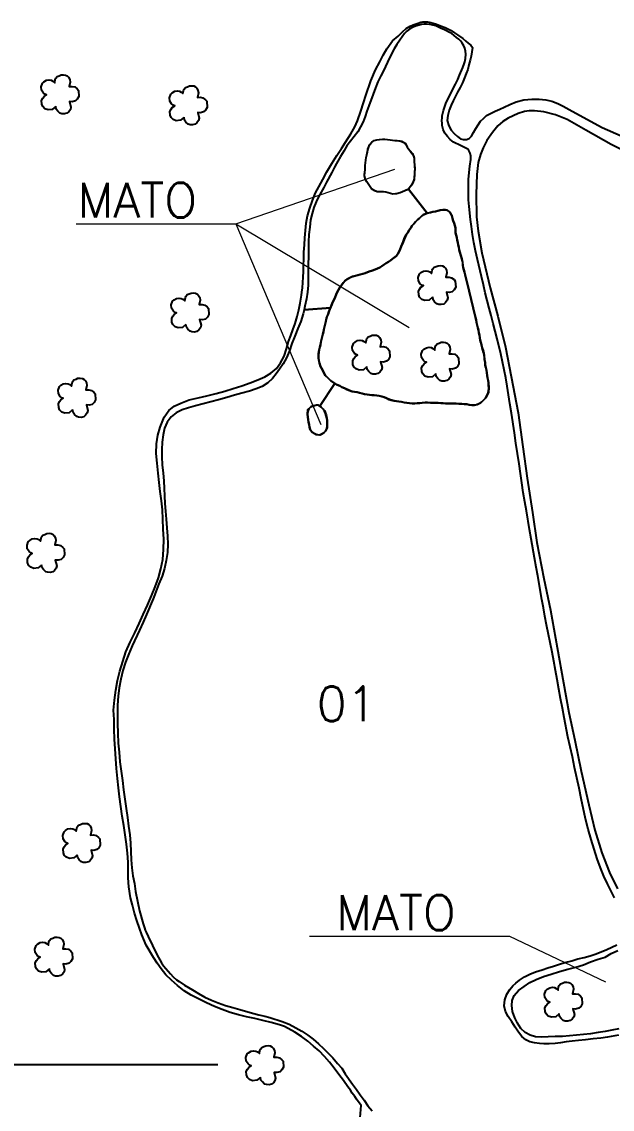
# Model space of a CAD drawing. Extents: x 736895 to 740045, y 7819423 to 7823878.
# Drawn here: x 737395 to 737725, y 7822275 to 7822883 of the extents above; entities that cross this region are included whole.
import ezdxf

# ---------------------------------------------------------------- set-up
doc = ezdxf.new("R2010")
doc.units = 0
doc.linetypes.add('CONTINUO', pattern=[0])
doc.layers.add('0114001139', color=1, linetype='Continuous', lineweight=25)
doc.layers.add('TEXTO_DIVERSOS', color=7, linetype='Continuous', lineweight=5)
for name, color, linetype in [('0114001139001', 5, 'Continuous'), ('0114001139007', 5, 'Continuous'), ('_SIMBOLO ARVORE', 118, 'Continuous'), ('MALHA', 8, 'Continuous'), ('MATO', 3, 'Continuous'), ('TEXTO_NUN_TAL', 7, 'Continuous')]:
    doc.layers.add(name, color=color, linetype=linetype)
doc.styles.add('Simplex', font='simplex.shx')

msp = doc.modelspace()

# ---------------------------------------------------------------- linework, layer by layer
at = {"layer": '0114001139'}
msp.add_lwpolyline([(737583.89, 7822270.42), (737584.39, 7822277.2), (737581.9, 7822280.67), (737580.96, 7822282.26), (737579.43, 7822284.05), (737578.45, 7822285.79), (737577.02, 7822287.59), (737574.48, 7822291.07), (737571.97, 7822294.57), (737569.35, 7822298.03), (737566.69, 7822301.37), (737563.9, 7822304.63), (737560.93, 7822307.63), (737557.78, 7822310.36), (737554.53, 7822313.04), (737550.99, 7822315.71), (737547.27, 7822318.22), (737541.61, 7822321.35), (737538.71, 7822322.21), (737534.03, 7822323.59), (737529.52, 7822324.64), (737524.92, 7822325.72), (737520.28, 7822326.79), (737515.79, 7822327.88), (737511.26, 7822329.23), (737506.71, 7822330.87), (737502.35, 7822332.56), (737497.87, 7822334.57), (737493.51, 7822336.71), (737489.39, 7822338.92), (737485.49, 7822341.33), (737481.8, 7822344.15), (737478.36, 7822347.18), (737475.26, 7822350.23), (737472.64, 7822353.47), (737470.34, 7822356.75), (737468.32, 7822359.9), (737464.26, 7822366.84), (737461.7, 7822372.63), (737460.39, 7822376.37), (737458.96, 7822380.56), (737457.64, 7822384.71), (737456.57, 7822389.11), (737455.41, 7822393.3), (737454.58, 7822399.39), (737454.06, 7822404.51), (737454.2, 7822408.38), (737454.11, 7822413.23), (737453.79, 7822418.15), (737453.21, 7822423.31), (737452.47, 7822428.51), (737451.63, 7822433.63), (737450.78, 7822438.91), (737450.05, 7822444.37), (737449.32, 7822449.68), (737448.7, 7822454.82), (737448.18, 7822460.01), (737447.64, 7822465.49), (737447.21, 7822470.97), (737446.83, 7822476.49), (737446.58, 7822482.01), (737446.39, 7822487.5), (737446.22, 7822492.94), (737445.99, 7822498.17), (737446.51, 7822503.74), (737447.2, 7822509.28), (737448.26, 7822514.69), (737449.54, 7822520.03), (737451.09, 7822525.37), (737452.92, 7822530.69), (737455.23, 7822536.1), (737457.8, 7822541.4), (737460.27, 7822546.56), (737462.58, 7822551.68), (737464.92, 7822556.82), (737467.2, 7822561.99), (737469.23, 7822567.11), (737471.04, 7822572.17), (737472.49, 7822577.17), (737473.45, 7822582.41), (737473.96, 7822587.87), (737474.04, 7822593.69), (737473.78, 7822599.39), (737473.52, 7822604.85), (737473.29, 7822610.14), (737472.75, 7822615.24), (737472.06, 7822620.31), (737471.47, 7822625.39), (737470.93, 7822630.69), (737470.3, 7822636.17), (737469.81, 7822641.69), (737469.92, 7822647.03), (737470.65, 7822651.89), (737472.03, 7822656.38), (737474.35, 7822662.03), (737476.97, 7822665.66), (737479.89, 7822668.11), (737483.62, 7822669.78), (737488.2, 7822671.55), (737493.21, 7822672.79), (737498.2, 7822673.91), (737503.27, 7822675.09), (737508.23, 7822676.51), (737512.94, 7822677.95), (737517.64, 7822679.5), (737522.27, 7822681.19), (737526.66, 7822682.8), (737530.56, 7822684.47), (737533.97, 7822686.48), (737537, 7822689.06), (737539.39, 7822692.3), (737541.32, 7822696.07), (737542.75, 7822700.2), (737543.89, 7822704.15), (737545.08, 7822707.56), (737546.27, 7822710.76), (737547.55, 7822714.36), (737548.62, 7822718.15), (737549.63, 7822721.92), (737550.39, 7822725.58), (737551.04, 7822730.18), (737551.25, 7822731.9), (737551.56, 7822734.31), (737551.83, 7822737.2), (737552.04, 7822740.23), (737552.14, 7822743.42), (737552.21, 7822746.78), (737552.32, 7822750.39), (737552.45, 7822754.26), (737552.71, 7822758.23), (737552.93, 7822762.21), (737553.24, 7822766.3), (737553.71, 7822770.32), (737554.44, 7822774.47), (737555.72, 7822778.8), (737557.21, 7822783.07), (737558.93, 7822787.33), (737560.75, 7822790.62), (737563.05, 7822794.87), (737565.21, 7822799.04), (737568.06, 7822803.72), (737570.91, 7822808.15), (737573.39, 7822812.07), (737575.74, 7822815.73), (737578.66, 7822820.26), (737580.91, 7822824.25), (737582.4, 7822827.66), (737584.23, 7822832.95), (737585.7, 7822837.73), (737587.03, 7822841.71), (737589.91, 7822849.89), (737592.44, 7822856.1), (737592.44, 7822856.1), (737594.79, 7822860.61), (737596.72, 7822864.33), (737598.85, 7822867.78), (737602, 7822872.29), (737605.15, 7822874.86), (737607.54, 7822877.35), (737609.66, 7822879.14), (737611.83, 7822880.49), (737613.55, 7822881.29), (737615.69, 7822882.02), (737617.83, 7822882.66), (737619.01, 7822882.9), (737620.26, 7822882.98), (737621.45, 7822882.95), (737622.53, 7822882.82), (737623.44, 7822882.56), (737624.69, 7822882.16), (737626.03, 7822881.77), (737627.49, 7822881.18), (737629.37, 7822880.44), (737631.32, 7822879.72), (737632.9, 7822878.98), (737634.76, 7822878.03), (737636.57, 7822876.83), (737638.23, 7822875.62), (737641.2, 7822873.55), (737643, 7822872.07), (737644.36, 7822871.08), (737645.71, 7822869.9), (737646.72, 7822868.55), (737645.92, 7822863.71), (737645.35, 7822861.5), (737644.72, 7822858.86), (737644, 7822856.37), (737643.16, 7822854.04), (737642.21, 7822851.63), (737641.02, 7822848.9), (737639.76, 7822846.25), (737638.38, 7822843.7), (737637.15, 7822841.31), (737635.96, 7822838.84), (737634.82, 7822836.3), (737633.67, 7822833.47), (737632.89, 7822830.56), (737632.55, 7822827.7), (737633.38, 7822824.84), (737634.77, 7822822.36), (737636.37, 7822820.47), (737638.26, 7822818.84), (737639.96, 7822817.58), (737641.49, 7822817.07), (737643.34, 7822817.08), (737644.83, 7822817.68), (737646.09, 7822818.97), (737647.25, 7822821.05), (737648.5, 7822823.33), (737649.86, 7822825.42), (737651.25, 7822827.34), (737652.75, 7822828.94), (737654.59, 7822830.5), (737657.14, 7822831.94), (737659.38, 7822832.95), (737661.94, 7822834.17), (737664.42, 7822835.32), (737667.53, 7822836.78), (737671.18, 7822838.18), (737675.46, 7822839.3), (737679.93, 7822839.75), (737683.96, 7822839.66), (737687.69, 7822839.26), (737691.1, 7822838.5), (737694.34, 7822837.26), (737697.43, 7822835.82), (737702.36, 7822833.05), (737719.28, 7822823.92), (737737.44, 7822815.83)], dxfattribs=at)
at = {"layer": '0114001139001', "color": 5, "linetype": 'ByBlock'}
for points in [[(737726.12, 7822393.17), (737724.19, 7822396.94), (737722.17, 7822401.02), (737720.14, 7822405.37), (737718.19, 7822410.08), (737716.43, 7822415.09), (737714.72, 7822420.43), (737713.07, 7822425.92), (737711.43, 7822431.61), (737709.96, 7822437.32), (737707.49, 7822448.86), (737706.29, 7822454.62), (737705.05, 7822460.34), (737703.81, 7822466.16), (737702.52, 7822472), (737701.23, 7822477.69), (737700.06, 7822483.25), (737697.99, 7822493.99), (737696.94, 7822499.29), (737695.93, 7822504.62), (737694.99, 7822509.94), (737694.09, 7822515.22), (737693.15, 7822520.38), (737692.15, 7822525.52), (737691.17, 7822530.64), (737688.11, 7822545.8), (737687.18, 7822550.66), (737686.37, 7822555.4), (737685.51, 7822559.97), (737683.18, 7822573.31), (737682.28, 7822578.17), (737681.3, 7822583.33), (737679.41, 7822593.91), (737678.49, 7822599.18), (737676.83, 7822609.53), (737675.94, 7822614.66), (737675.08, 7822619.87), (737674.27, 7822625.14), (737673.57, 7822630.38), (737672.7, 7822635.9), (737671.84, 7822641.69), (737671.01, 7822647.48), (737670.14, 7822653.21), (737668.51, 7822664.2), (737667.64, 7822669.53), (737666.12, 7822679.33), (737665.34, 7822683.91), (737664.43, 7822688.49), (737662.54, 7822697.29), (737660.47, 7822705.74), (737658.2, 7822714.35), (737657.14, 7822718.68), (737656.05, 7822722.96), (737653.84, 7822731.36), (737652.78, 7822735.85), (737651.7, 7822740.55), (737649.46, 7822750.06), (737648.35, 7822754.87), (737647.47, 7822759.58), (737646.75, 7822764.14), (737646.12, 7822768.51), (737645.58, 7822772.53), (737644.77, 7822779.79), (737644.52, 7822783.36), (737644.43, 7822787.08), (737644.37, 7822790.93), (737644.47, 7822794.83), (737644.8, 7822798.65), (737645.2, 7822802.22), (737645.79, 7822805.98), (737645.79, 7822807.92), (737645.46, 7822809.6), (737644.68, 7822811.01), (737644.02, 7822811.8), (737642.55, 7822812.47), (737639.93, 7822813.75), (737636.02, 7822815.62), (737634.13, 7822817.11), (737632.65, 7822818.81), (737631.25, 7822820.75), (737630.33, 7822822.79), (737629.71, 7822825.07), (737629.7, 7822826.23), (737629.54, 7822827.65), (737629.76, 7822829.5), (737629.75, 7822830.45), (737630.45, 7822833.39), (737631.81, 7822837.33), (737634.16, 7822842.29), (737637.11, 7822848.06), (737638.42, 7822850.67), (737639.47, 7822853.08), (737641.26, 7822857.5), (737641.98, 7822859.43), (737642.37, 7822860.5), (737642.72, 7822862.47), (737642.88, 7822864.84), (737642.79, 7822866.56), (737642.39, 7822868.16), (737641.77, 7822869.6), (737640.97, 7822871.04), (737640.12, 7822872.22), (737638.96, 7822873.26), (737637.67, 7822874.19), (737636.43, 7822875.28), (737635.06, 7822876.35), (737633.52, 7822877.19), (737632.18, 7822877.96), (737630.71, 7822878.63), (737629.17, 7822879.23), (737627.67, 7822880.02), (737626.18, 7822880.72), (737624.55, 7822881.16), (737622.79, 7822881.44), (737621.02, 7822881.57), (737619.58, 7822881.66), (737618.17, 7822881.45), (737614.82, 7822880.46), (737613.09, 7822879.71), (737611.53, 7822878.78), (737609.97, 7822877.7), (737608.74, 7822876.35), (737607.39, 7822874.64), (737606, 7822872.72), (737604.39, 7822870.35), (737602.86, 7822867.79), (737600.13, 7822862.52), (737597.03, 7822855.97), (737595.34, 7822852.69), (737593.77, 7822849.41), (737592.46, 7822845.95), (737591.11, 7822842.47), (737588.66, 7822836.05), (737587.56, 7822833.02), (737586.58, 7822830.06), (737585.52, 7822827.12), (737584.14, 7822824.25), (737582.54, 7822821.53), (737580.53, 7822818.85), (737578.44, 7822816.19), (737576.5, 7822813.56), (737574.75, 7822810.69), (737572.96, 7822807.67), (737570.68, 7822803.75), (737569.56, 7822801.66), (737568.07, 7822798.78), (737565.04, 7822793.24), (737563.6, 7822790.27), (737562.1, 7822787.7), (737560.66, 7822785.08), (737559.31, 7822782.31), (737558.05, 7822779.19), (737556.95, 7822775.83), (737556.14, 7822772.2), (737555.64, 7822768.22), (737555.24, 7822764.09), (737555.07, 7822759.92), (737554.98, 7822751.59), (737554.87, 7822747.57), (737554.79, 7822739.56), (737554.72, 7822735.68), (737554.37, 7822731.85), (737553.78, 7822728.06), (737553, 7822723.96), (737552.52, 7822721.94), (737567.25, 7822723.11), (737568.38, 7822725.97), (737569.28, 7822727.71), (737569.86, 7822728.99), (737570.39, 7822730.42), (737571.06, 7822731.79), (737571.82, 7822733.16), (737572.56, 7822734.5), (737573.41, 7822735.78), (737575.25, 7822738.08), (737576.69, 7822739.1), (737579.1, 7822740.43), (737581.03, 7822740.94), (737582.48, 7822741.34), (737583.91, 7822741.72), (737585.29, 7822742.08), (737586.66, 7822742.45), (737588.97, 7822743.35), (737590.86, 7822744.01), (737592.2, 7822744.5), (737593.58, 7822744.97), (737594.9, 7822745.55), (737595.98, 7822746.36), (737597.22, 7822747.2), (737598.41, 7822748.05), (737599.64, 7822748.83), (737600.87, 7822749.61), (737602.01, 7822750.42), (737604.22, 7822752.1), (737605, 7822753.25), (737605.74, 7822754.53), (737606.24, 7822755.87), (737606.84, 7822757.27), (737608.01, 7822759.89), (737608.72, 7822762.18), (737609.64, 7822763.86), (737610.48, 7822765.22), (737611.29, 7822766.41), (737612.16, 7822767.69), (737612.97, 7822769.02), (737613.93, 7822770.1), (737614.82, 7822771.17), (737615.91, 7822772.19), (737616.96, 7822773.14), (737618.73, 7822774.8), (737621.32, 7822775.94), (737610.83, 7822789.46), (737608.9, 7822788.43), (737607.6, 7822787.88), (737606.3, 7822787.31), (737604.22, 7822786.77), (737602.21, 7822786.68), (737600.77, 7822786.94), (737599.44, 7822787.34), (737598.16, 7822787.71), (737596.87, 7822787.83), (737595.65, 7822787.9), (737593.63, 7822787.88), (737592.09, 7822788.38), (737590.23, 7822789.6), (737589.06, 7822791.3), (737587.64, 7822793.46), (737586.89, 7822794.8), (737586.3, 7822796.93), (737586.45, 7822798.99), (737586.58, 7822800.12), (737586.68, 7822802.61), (737586.98, 7822805.52), (737587.29, 7822807.14), (737587.65, 7822808.61), (737588.08, 7822811.3), (737589.06, 7822814.09), (737590.36, 7822815.72), (737591.72, 7822816.59), (737593.18, 7822816.99), (737594.75, 7822817.25), (737597.17, 7822817.43), (737599.16, 7822817.17), (737600.59, 7822816.9), (737601.88, 7822816.72), (737603.99, 7822816.66), (737607.03, 7822816.2), (737609.21, 7822814.84), (737610.19, 7822812.96), (737610.85, 7822811.96), (737611.57, 7822811.01), (737613.08, 7822809.29), (737614.09, 7822806.79), (737614.12, 7822804.56), (737614.2, 7822803.14), (737614.42, 7822800.89), (737614.33, 7822798.98), (737614.24, 7822797.61), (737614.09, 7822795.13), (737613.54, 7822793.49), (737612.37, 7822791.38), (737610.88, 7822789.48), (737621.41, 7822775.91), (737623.19, 7822776.39), (737624.56, 7822776.67), (737625.99, 7822776.92), (737627.32, 7822777.23), (737629.4, 7822777.84), (737632.1, 7822777.9), (737633.79, 7822776.77), (737634.99, 7822775.08), (737635.54, 7822773.05), (737635.94, 7822771.66), (737636.41, 7822770.31), (737636.76, 7822769), (737637.15, 7822767.69), (737637.23, 7822766.35), (737637.24, 7822765.01), (737637.54, 7822763.67), (737637.84, 7822762.31), (737638.19, 7822760.93), (737638.44, 7822759.51), (737638.75, 7822758.24), (737639.07, 7822756.96), (737639.3, 7822755.47), (737639.62, 7822754.27), (737640.65, 7822750.39), (737641.17, 7822748.65), (737641.36, 7822746.81), (737641.53, 7822745.65), (737641.86, 7822744.35), (737642.15, 7822742.95), (737642.57, 7822741.49), (737644.81, 7822732.38), (737647.1, 7822723.13), (737648.35, 7822717.67), (737648.69, 7822716.3), (737648.88, 7822714.87), (737649.22, 7822713.39), (737649.58, 7822711.95), (737649.99, 7822710.54), (737650.27, 7822709.17), (737650.63, 7822707.81), (737650.84, 7822706.37), (737651.06, 7822705.04), (737651.73, 7822702.37), (737652.04, 7822700.78), (737652.83, 7822698.62), (737653.2, 7822696.62), (737653.45, 7822693.8), (737653.69, 7822692.54), (737653.86, 7822691.04), (737654.19, 7822689.66), (737654.47, 7822688.13), (737654.75, 7822686.73), (737654.92, 7822685.32), (737655.17, 7822683.9), (737655.44, 7822682.52), (737655.55, 7822681.11), (737655.86, 7822678.41), (737655.6, 7822675.83), (737654.14, 7822672.79), (737652.9, 7822671.37), (737651.09, 7822669.82), (737648.42, 7822668.72), (737646.28, 7822668.67), (737644.81, 7822668.92), (737643.43, 7822669.21), (737640.75, 7822669.35), (737639.07, 7822669.48), (737637.6, 7822669.52), (737636.08, 7822669.58), (737634.67, 7822669.66), (737633.19, 7822669.64), (737631.64, 7822669.6), (737630.35, 7822669.7), (737628.92, 7822669.83), (737627.47, 7822669.87), (737626, 7822669.92), (737624.56, 7822669.88), (737623.18, 7822670.01), (737621.6, 7822670.06), (737620.13, 7822670.16), (737618.63, 7822670.03), (737617.15, 7822669.83), (737615.78, 7822669.68), (737614.37, 7822669.51), (737611.47, 7822669.8), (737610.02, 7822669.93), (737608.47, 7822670.07), (737606.96, 7822670.44), (737605.51, 7822670.74), (737602.81, 7822671.12), (737600.28, 7822671.73), (737598.62, 7822672.49), (737597.25, 7822673.07), (737595.97, 7822673.56), (737594.58, 7822673.79), (737593.16, 7822673.98), (737591.71, 7822674.31), (737590.37, 7822674.27), (737589.13, 7822674.48), (737587.77, 7822674.67), (737586.38, 7822674.85), (737584.96, 7822675.18), (737583.52, 7822675.53), (737582.16, 7822675.83), (737580.73, 7822676.11), (737579.31, 7822676.3), (737577.82, 7822676.87), (737575.09, 7822678.09), (737573.7, 7822678.74), (737572.42, 7822679.42), (737569.72, 7822680.6), (737561.3, 7822668.02), (737562.08, 7822667.5), (737563.91, 7822665.64), (737564.81, 7822663.19), (737565.32, 7822661.41), (737565.38, 7822660.06), (737565.37, 7822658.62), (737565.36, 7822655.94), (737564.55, 7822654.13), (737563.51, 7822653.09), (737561.27, 7822651.89), (737559.25, 7822652.24), (737557.07, 7822653.42), (737555.9, 7822654.97), (737555.47, 7822656.38), (737555.32, 7822657.79), (737555.03, 7822659.21), (737554.83, 7822660.69), (737554.39, 7822663.38), (737554.68, 7822666.15), (737556.21, 7822667.65), (737557.65, 7822668.31), (737560.17, 7822668.75), (737561.26, 7822668.04), (737569.73, 7822680.72), (737567.5, 7822682.2), (737566.11, 7822683.47), (737564.32, 7822685.29), (737563.56, 7822686.63), (737562.92, 7822688.08), (737561.67, 7822690.27), (737561.13, 7822692.21), (737560.56, 7822694.89), (737560.55, 7822697.57), (737561.02, 7822699.6), (737561.39, 7822701.03), (737561.8, 7822703.49), (737562.2, 7822705.37), (737562.65, 7822706.88), (737562.99, 7822708.28), (737563.52, 7822710.69), (737564.72, 7822715.35), (737565, 7822717.37), (737565.98, 7822719.45), (737566.44, 7822720.86), (737566.99, 7822722.25), (737567.26, 7822723.06), (737552.51, 7822721.89), (737551.97, 7822719.66), (737550.65, 7822715.47), (737549.05, 7822711.42), (737547.33, 7822707.29), (737545.73, 7822703.03), (737544.35, 7822699.02), (737542.73, 7822695.18), (737540.82, 7822691.82), (737538.81, 7822688.85), (737536.91, 7822686.18), (737534.85, 7822683.48), (737532.26, 7822681.04), (737529.15, 7822679.1), (737525.69, 7822677.72), (737521.92, 7822676.52), (737517.77, 7822675.41), (737513.6, 7822674.18), (737509.35, 7822672.86), (737504.74, 7822671.61), (737491.8, 7822668.35), (737487.93, 7822667.24), (737484.26, 7822665.95), (737480.97, 7822664.36), (737478.16, 7822662.18), (737475.92, 7822659.23), (737474.44, 7822655.74), (737473.69, 7822651.98), (737473.22, 7822647.89), (737473, 7822643.89), (737472.98, 7822639.7), (737473.18, 7822635.22), (737473.7, 7822630.71), (737474.14, 7822626.26), (737474.33, 7822622.06), (737474.46, 7822617.92), (737474.63, 7822613.68), (737474.99, 7822609.43), (737475.31, 7822604.96), (737475.73, 7822600.15), (737476.18, 7822595.43), (737476.27, 7822590.9), (737476.15, 7822586.31), (737475.44, 7822581.77), (737474.44, 7822577.36), (737473.07, 7822573.12), (737471.38, 7822568.79), (737468.06, 7822560.46), (737464.34, 7822551.69), (737462.49, 7822547.25), (737460.53, 7822542.86), (737456.38, 7822534.09), (737454.47, 7822529.65), (737452.74, 7822524.95), (737451.12, 7822520.31), (737450.01, 7822515.49), (737449.09, 7822510.63), (737448.52, 7822505.89), (737448.15, 7822500.98), (737448.14, 7822495.95), (737448.24, 7822490.64), (737448.4, 7822485.31), (737448.49, 7822479.66), (737449.03, 7822474.58), (737449.52, 7822469.27), (737450.14, 7822464.07), (737450.88, 7822458.9), (737451.51, 7822453.64), (737452.28, 7822448.43), (737453.06, 7822443.27), (737453.77, 7822438.24), (737454.33, 7822433.3), (737454.99, 7822428.5), (737455.47, 7822423.82), (737455.72, 7822419.14), (737455.85, 7822414.45), (737456.24, 7822410.01), (737456.76, 7822405.59), (737457.6, 7822401.17), (737458.33, 7822396.8), (737460.57, 7822385.93), (737462.62, 7822378.67), (737463.36, 7822376.52), (737463.72, 7822375.21), (737464.27, 7822374.09), (737465.29, 7822371.62), (737470.13, 7822361.54), (737472.81, 7822356.83), (737473.99, 7822355.25), (737477.72, 7822350.78), (737479.34, 7822348.99), (737481.21, 7822347.33), (737482.57, 7822346.4), (737485.65, 7822344.46), (737490.03, 7822341.75), (737493.46, 7822339.78), (737496.99, 7822337.8), (737500.68, 7822336.02), (737504.49, 7822334.47), (737508.5, 7822333.12), (737512.69, 7822332), (737516.66, 7822330.78), (737523.73, 7822328.79), (737527.27, 7822327.9), (737530.5, 7822327.12), (737533.38, 7822326.33), (737540.23, 7822324.1), (737544.16, 7822322.61), (737547.95, 7822320.65), (737551.22, 7822318.65), (737554.52, 7822316.47), (737557.54, 7822314.19), (737560.54, 7822311.68), (737563.3, 7822309.07), (737565.88, 7822306.58), (737568.64, 7822303.74), (737571.18, 7822300.7), (737573.54, 7822298), (737575.56, 7822294.84), (737579.64, 7822289.11), (737581.83, 7822286.12), (737583.93, 7822283.03), (737586.05, 7822280.1), (737588.14, 7822276.96), (737590.55, 7822274.2)], [(737728.37, 7822316.44), (737722.23, 7822315.37), (737718.4, 7822314.87), (737714.2, 7822314.35), (737709.95, 7822313.87), (737705.96, 7822313.45), (737702.35, 7822313.1), (737698.98, 7822312.75), (737695.89, 7822312.24), (737692.83, 7822311.86), (737689.64, 7822311.64), (737686.66, 7822311.57), (737684.09, 7822311.77), (737681.41, 7822312.1), (737678.78, 7822312.78), (737676.43, 7822313.95), (737674.3, 7822315.78), (737672.34, 7822318.09), (737670.46, 7822320.85), (737668.6, 7822323.89), (737666.71, 7822326.87), (737665.2, 7822329.71), (737664.47, 7822332.83), (737664.8, 7822336.14), (737665.87, 7822339.32), (737667.53, 7822341.93), (737669.33, 7822344.03), (737670.84, 7822345.47), (737672.93, 7822347.2), (737675.73, 7822349.04), (737678.75, 7822350.62), (737681.98, 7822351.92), (737685.56, 7822353.07), (737688.74, 7822354.05), (737691.95, 7822355.1), (737695.32, 7822356.07), (737698.35, 7822357.09), (737698.33, 7822357.1), (737702.18, 7822358.11), (737705.65, 7822359.07), (737709.08, 7822359.91), (737712.53, 7822360.89), (737715.84, 7822361.95), (737721.79, 7822364.45), (737724.57, 7822365.66), (737727.45, 7822367.04)]]:
    msp.add_lwpolyline(points, dxfattribs=at)
at = {"layer": '0114001139007'}
msp.add_lwpolyline([(737737.53, 7822807.57), (737724.3, 7822814.34), (737710.01, 7822822.46), (737699.55, 7822828.38), (737693.14, 7822830.98), (737686.51, 7822832.64), (737681.34, 7822833.19), (737678.46, 7822833.27), (737675.78, 7822832.83), (737672.27, 7822831.61), (737666.58, 7822829.09), (737663.58, 7822827.23), (737660.9, 7822824.79), (737657.82, 7822821), (737654.78, 7822816.56), (737652.69, 7822812.42), (737651.23, 7822808.71), (737649.89, 7822804.22), (737649.13, 7822797.58), (737648.66, 7822786.52), (737648.86, 7822773.99), (737649.81, 7822765.99), (737651.94, 7822753.81), (737656.52, 7822734.19), (737660.94, 7822718.35), (737665.17, 7822700.98), (737668.4, 7822684.67), (737672.31, 7822664.37), (737674.8, 7822645.37), (737677.33, 7822627.8), (737680.25, 7822608.61), (737682.74, 7822591.94), (737686.49, 7822571.76), (737690.28, 7822554.11), (737694.11, 7822533.18), (737697.59, 7822513.44), (737700.59, 7822496.89), (737703.99, 7822481.37), (737707.46, 7822464), (737711.69, 7822445.32), (737715.01, 7822431.06), (737719, 7822418.46), (737723.22, 7822407.48), (737727.8, 7822398.21)], dxfattribs=at)
at = {"layer": '_SIMBOLO ARVORE', "linetype": 'CONTINUO'}
for points in [[(737413.62, 7822835.58, 0), (737411.73, 7822833.99, 0), (737409.32, 7822833.72, 0), (737407.61, 7822834.38, 0), (737406.39, 7822835.58, 0), (737405.89, 7822836.95, 0), (737405.75, 7822838.97, 0), (737406.41, 7822840.25, 0), (737407.1, 7822841.19, 0), (737408.49, 7822842.13, 0), (737407.6, 7822842.41, 0), (737406.74, 7822843.13, 0), (737405.71, 7822844.74, 0), (737405.53, 7822846.66, 0), (737406.27, 7822848.66, 0), (737407.04, 7822849.37, 0), (737408.45, 7822850.24, 0), (737409.94, 7822850.43, 0), (737411.12, 7822850.27, 0), (737412.06, 7822849.83, 0), (737413.09, 7822848.91, 0), (737413.4, 7822850.67, 0), (737413.66, 7822851.37, 0), (737414.43, 7822852.34, 0), (737415.57, 7822852.76, 0), (737416.69, 7822853.26, 0), (737417.94, 7822853.37, 0), (737419.13, 7822853.2, 0), (737420.09, 7822852.69, 0), (737420.81, 7822851.92, 0), (737421.44, 7822850.68, 0), (737421.68, 7822849.3, 0), (737421.11, 7822846.85, 0), (737422.83, 7822846.87, 0), (737424.26, 7822846.53, 0), (737425.6, 7822845.47, 0), (737426.34, 7822844.62, 0), (737426.54, 7822841.24, 0), (737425.71, 7822839.73, 0), (737424.61, 7822838.72, 0), (737422.88, 7822838.25, 0), (737421.36, 7822838.39, 0), (737422.17, 7822835.23, 0), (737421.8, 7822833.89, 0), (737420.89, 7822832.6, 0), (737419.88, 7822831.8, 0), (737418.46, 7822831.45, 0), (737417.04, 7822831.54, 0), (737415.98, 7822831.84, 0), (737414.76, 7822833.03, 0), (737413.93, 7822834.11, 0), (737413.68, 7822835.75, 0)], [(737485.33, 7822829.47, 0), (737483.44, 7822827.88, 0), (737481.03, 7822827.6, 0), (737479.32, 7822828.26, 0), (737478.1, 7822829.46, 0), (737477.6, 7822830.83, 0), (737477.46, 7822832.85, 0), (737478.12, 7822834.13, 0), (737478.81, 7822835.07, 0), (737480.19, 7822836.01, 0), (737479.31, 7822836.29, 0), (737478.44, 7822837.01, 0), (737477.42, 7822838.62, 0), (737477.24, 7822840.54, 0), (737477.97, 7822842.54, 0), (737478.75, 7822843.25, 0), (737480.16, 7822844.12, 0), (737481.65, 7822844.32, 0), (737482.83, 7822844.15, 0), (737483.77, 7822843.71, 0), (737484.8, 7822842.8, 0), (737485.11, 7822844.55, 0), (737485.37, 7822845.25, 0), (737486.14, 7822846.22, 0), (737487.28, 7822846.64, 0), (737488.4, 7822847.14, 0), (737489.65, 7822847.25, 0), (737490.84, 7822847.08, 0), (737491.8, 7822846.57, 0), (737492.52, 7822845.8, 0), (737493.15, 7822844.56, 0), (737493.39, 7822843.18, 0), (737492.82, 7822840.73, 0), (737494.54, 7822840.76, 0), (737495.96, 7822840.41, 0), (737497.3, 7822839.35, 0), (737498.05, 7822838.5, 0), (737498.25, 7822835.12, 0), (737497.42, 7822833.61, 0), (737496.32, 7822832.6, 0), (737494.59, 7822832.14, 0), (737493.07, 7822832.27, 0), (737493.88, 7822829.11, 0), (737493.51, 7822827.77, 0), (737492.6, 7822826.48, 0), (737491.59, 7822825.68, 0), (737490.16, 7822825.33, 0), (737488.75, 7822825.42, 0), (737487.69, 7822825.72, 0), (737486.47, 7822826.92, 0), (737485.64, 7822827.99, 0), (737485.39, 7822829.63, 0)], [(737624.37, 7822728.96, 0), (737622.48, 7822727.37, 0), (737620.07, 7822727.09, 0), (737618.36, 7822727.76, 0), (737617.14, 7822728.95, 0), (737616.64, 7822730.32, 0), (737616.5, 7822732.35, 0), (737617.16, 7822733.62, 0), (737617.85, 7822734.57, 0), (737619.24, 7822735.51, 0), (737618.35, 7822735.79, 0), (737617.49, 7822736.51, 0), (737616.46, 7822738.12, 0), (737616.28, 7822740.04, 0), (737617.02, 7822742.03, 0), (737617.79, 7822742.75, 0), (737619.21, 7822743.61, 0), (737620.69, 7822743.81, 0), (737621.88, 7822743.64, 0), (737622.81, 7822743.21, 0), (737623.84, 7822742.29, 0), (737624.15, 7822744.04, 0), (737624.41, 7822744.75, 0), (737625.18, 7822745.72, 0), (737626.32, 7822746.14, 0), (737627.44, 7822746.63, 0), (737628.69, 7822746.75, 0), (737629.88, 7822746.58, 0), (737630.85, 7822746.07, 0), (737631.56, 7822745.29, 0), (737632.19, 7822744.06, 0), (737632.43, 7822742.68, 0), (737631.86, 7822740.22, 0), (737633.58, 7822740.25, 0), (737635.01, 7822739.91, 0), (737636.35, 7822738.85, 0), (737637.09, 7822738, 0), (737637.29, 7822734.62, 0), (737636.46, 7822733.1, 0), (737635.36, 7822732.09, 0), (737633.63, 7822731.63, 0), (737632.11, 7822731.77, 0), (737632.92, 7822728.61, 0), (737632.55, 7822727.26, 0), (737631.64, 7822725.98, 0), (737630.63, 7822725.18, 0), (737629.21, 7822724.83, 0), (737627.79, 7822724.91, 0), (737626.73, 7822725.22, 0), (737625.51, 7822726.41, 0), (737624.68, 7822727.49, 0), (737624.43, 7822729.12, 0)], [(737486.36, 7822713.67, 0), (737484.47, 7822712.08, 0), (737482.06, 7822711.8, 0), (737480.35, 7822712.47, 0), (737479.13, 7822713.66, 0), (737478.63, 7822715.04, 0), (737478.49, 7822717.06, 0), (737479.15, 7822718.33, 0), (737479.84, 7822719.28, 0), (737481.22, 7822720.22, 0), (737480.34, 7822720.5, 0), (737479.47, 7822721.22, 0), (737478.45, 7822722.83, 0), (737478.27, 7822724.75, 0), (737479, 7822726.74, 0), (737479.78, 7822727.46, 0), (737481.19, 7822728.32, 0), (737482.68, 7822728.52, 0), (737483.86, 7822728.35, 0), (737484.8, 7822727.92, 0), (737485.83, 7822727, 0), (737486.14, 7822728.76, 0), (737486.4, 7822729.46, 0), (737487.17, 7822730.43, 0), (737488.31, 7822730.85, 0), (737489.43, 7822731.34, 0), (737490.68, 7822731.46, 0), (737491.87, 7822731.29, 0), (737492.83, 7822730.78, 0), (737493.55, 7822730.01, 0), (737494.18, 7822728.77, 0), (737494.42, 7822727.39, 0), (737493.85, 7822724.94, 0), (737495.57, 7822724.96, 0), (737496.99, 7822724.62, 0), (737498.34, 7822723.56, 0), (737499.08, 7822722.71, 0), (737499.28, 7822719.33, 0), (737498.45, 7822717.81, 0), (737497.35, 7822716.81, 0), (737495.62, 7822716.34, 0), (737494.1, 7822716.48, 0), (737494.91, 7822713.32, 0), (737494.54, 7822711.97, 0), (737493.63, 7822710.69, 0), (737492.62, 7822709.89, 0), (737491.19, 7822709.54, 0), (737489.78, 7822709.62, 0), (737488.72, 7822709.93, 0), (737487.5, 7822711.12, 0), (737486.67, 7822712.2, 0), (737486.42, 7822713.83, 0)], [(737587.57, 7822690.07, 0), (737585.68, 7822688.48, 0), (737583.27, 7822688.2, 0), (737581.55, 7822688.87, 0), (737580.34, 7822690.06, 0), (737579.84, 7822691.43, 0), (737579.7, 7822693.46, 0), (737580.36, 7822694.73, 0), (737581.05, 7822695.68, 0), (737582.43, 7822696.62, 0), (737581.55, 7822696.9, 0), (737580.68, 7822697.62, 0), (737579.66, 7822699.23, 0), (737579.47, 7822701.15, 0), (737580.21, 7822703.14, 0), (737580.99, 7822703.86, 0), (737582.4, 7822704.72, 0), (737583.89, 7822704.92, 0), (737585.07, 7822704.75, 0), (737586.01, 7822704.32, 0), (737587.04, 7822703.4, 0), (737587.35, 7822705.15, 0), (737587.61, 7822705.85, 0), (737588.38, 7822706.83, 0), (737589.52, 7822707.25, 0), (737590.63, 7822707.74, 0), (737591.89, 7822707.86, 0), (737593.08, 7822707.69, 0), (737594.04, 7822707.18, 0), (737594.76, 7822706.4, 0), (737595.38, 7822705.17, 0), (737595.63, 7822703.79, 0), (737595.06, 7822701.33, 0), (737596.78, 7822701.36, 0), (737598.2, 7822701.02, 0), (737599.54, 7822699.95, 0), (737600.29, 7822699.1, 0), (737600.49, 7822695.72, 0), (737599.66, 7822694.21, 0), (737598.56, 7822693.2, 0), (737596.83, 7822692.74, 0), (737595.31, 7822692.87, 0), (737596.12, 7822689.72, 0), (737595.75, 7822688.37, 0), (737594.83, 7822687.09, 0), (737593.83, 7822686.29, 0), (737592.4, 7822685.94, 0), (737590.99, 7822686.02, 0), (737589.93, 7822686.32, 0), (737588.71, 7822687.52, 0), (737587.88, 7822688.6, 0), (737587.63, 7822690.23, 0)], [(737626.12, 7822686.14, 0), (737624.23, 7822684.55, 0), (737621.82, 7822684.27, 0), (737620.11, 7822684.94, 0), (737618.89, 7822686.13, 0), (737618.39, 7822687.5, 0), (737618.25, 7822689.52, 0), (737618.91, 7822690.8, 0), (737619.6, 7822691.74, 0), (737620.99, 7822692.68, 0), (737620.1, 7822692.96, 0), (737619.24, 7822693.68, 0), (737618.21, 7822695.29, 0), (737618.03, 7822697.21, 0), (737618.77, 7822699.21, 0), (737619.54, 7822699.93, 0), (737620.95, 7822700.79, 0), (737622.44, 7822700.99, 0), (737623.62, 7822700.82, 0), (737624.56, 7822700.39, 0), (737625.59, 7822699.47, 0), (737625.9, 7822701.22, 0), (737626.16, 7822701.92, 0), (737626.93, 7822702.89, 0), (737628.07, 7822703.31, 0), (737629.19, 7822703.81, 0), (737630.44, 7822703.92, 0), (737631.63, 7822703.75, 0), (737632.59, 7822703.24, 0), (737633.31, 7822702.47, 0), (737633.94, 7822701.23, 0), (737634.18, 7822699.85, 0), (737633.61, 7822697.4, 0), (737635.33, 7822697.43, 0), (737636.76, 7822697.08, 0), (737638.1, 7822696.02, 0), (737638.84, 7822695.17, 0), (737639.04, 7822691.79, 0), (737638.21, 7822690.28, 0), (737637.11, 7822689.27, 0), (737635.38, 7822688.81, 0), (737633.86, 7822688.94, 0), (737634.67, 7822685.79, 0), (737634.3, 7822684.44, 0), (737633.39, 7822683.16, 0), (737632.38, 7822682.36, 0), (737630.96, 7822682, 0), (737629.54, 7822682.09, 0), (737628.48, 7822682.39, 0), (737627.26, 7822683.59, 0), (737626.43, 7822684.66, 0), (737626.18, 7822686.3, 0)], [(737423.02, 7822665.98, 0), (737421.12, 7822664.39, 0), (737418.72, 7822664.11, 0), (737417, 7822664.78, 0), (737415.79, 7822665.97, 0), (737415.28, 7822667.34, 0), (737415.15, 7822669.36, 0), (737415.8, 7822670.64, 0), (737416.5, 7822671.58, 0), (737417.88, 7822672.52, 0), (737417, 7822672.8, 0), (737416.13, 7822673.52, 0), (737415.11, 7822675.13, 0), (737414.92, 7822677.05, 0), (737415.66, 7822679.05, 0), (737416.44, 7822679.77, 0), (737417.85, 7822680.63, 0), (737419.33, 7822680.83, 0), (737420.52, 7822680.66, 0), (737421.46, 7822680.23, 0), (737422.49, 7822679.31, 0), (737422.8, 7822681.06, 0), (737423.06, 7822681.76, 0), (737423.82, 7822682.73, 0), (737424.97, 7822683.15, 0), (737426.08, 7822683.65, 0), (737427.34, 7822683.76, 0), (737428.53, 7822683.59, 0), (737429.49, 7822683.08, 0), (737430.21, 7822682.31, 0), (737430.83, 7822681.07, 0), (737431.08, 7822679.69, 0), (737430.51, 7822677.24, 0), (737432.23, 7822677.27, 0), (737433.65, 7822676.92, 0), (737434.99, 7822675.86, 0), (737435.74, 7822675.01, 0), (737435.94, 7822671.63, 0), (737435.11, 7822670.12, 0), (737434.01, 7822669.11, 0), (737432.28, 7822668.65, 0), (737430.76, 7822668.78, 0), (737431.57, 7822665.63, 0), (737431.2, 7822664.28, 0), (737430.28, 7822663, 0), (737429.28, 7822662.2, 0), (737427.85, 7822661.84, 0), (737426.44, 7822661.93, 0), (737425.37, 7822662.23, 0), (737424.16, 7822663.43, 0), (737423.33, 7822664.5, 0), (737423.08, 7822666.14, 0)], [(737405.66, 7822579.26, 0), (737403.77, 7822577.67, 0), (737401.36, 7822577.39, 0), (737399.65, 7822578.06, 0), (737398.43, 7822579.25, 0), (737397.93, 7822580.62, 0), (737397.79, 7822582.65, 0), (737398.45, 7822583.92, 0), (737399.14, 7822584.87, 0), (737400.53, 7822585.81, 0), (737399.65, 7822586.09, 0), (737398.78, 7822586.8, 0), (737397.75, 7822588.42, 0), (737397.57, 7822590.33, 0), (737398.31, 7822592.33, 0), (737399.08, 7822593.05, 0), (737400.5, 7822593.91, 0), (737401.98, 7822594.11, 0), (737403.17, 7822593.94, 0), (737404.1, 7822593.51, 0), (737405.13, 7822592.59, 0), (737405.44, 7822594.34, 0), (737405.7, 7822595.04, 0), (737406.47, 7822596.02, 0), (737407.61, 7822596.44, 0), (737408.73, 7822596.93, 0), (737409.99, 7822597.05, 0), (737411.17, 7822596.88, 0), (737412.14, 7822596.37, 0), (737412.85, 7822595.59, 0), (737413.48, 7822594.35, 0), (737413.73, 7822592.98, 0), (737413.16, 7822590.52, 0), (737414.88, 7822590.55, 0), (737416.3, 7822590.21, 0), (737417.64, 7822589.14, 0), (737418.38, 7822588.29, 0), (737418.58, 7822584.91, 0), (737417.76, 7822583.4, 0), (737416.66, 7822582.39, 0), (737414.92, 7822581.93, 0), (737413.4, 7822582.06, 0), (737414.21, 7822578.91, 0), (737413.84, 7822577.56, 0), (737412.93, 7822576.28, 0), (737411.93, 7822575.48, 0), (737410.5, 7822575.13, 0), (737409.08, 7822575.21, 0), (737408.02, 7822575.51, 0), (737406.8, 7822576.71, 0), (737405.98, 7822577.79, 0), (737405.72, 7822579.42, 0)], [(737425.62, 7822417.1, 0), (737423.73, 7822415.51, 0), (737421.32, 7822415.23, 0), (737419.61, 7822415.9, 0), (737418.39, 7822417.09, 0), (737417.89, 7822418.46, 0), (737417.75, 7822420.48, 0), (737418.41, 7822421.76, 0), (737419.1, 7822422.7, 0), (737420.48, 7822423.64, 0), (737419.6, 7822423.93, 0), (737418.73, 7822424.64, 0), (737417.71, 7822426.25, 0), (737417.53, 7822428.17, 0), (737418.27, 7822430.17, 0), (737419.04, 7822430.89, 0), (737420.45, 7822431.75, 0), (737421.94, 7822431.95, 0), (737423.12, 7822431.78, 0), (737424.06, 7822431.35, 0), (737425.09, 7822430.43, 0), (737425.4, 7822432.18, 0), (737425.66, 7822432.88, 0), (737426.43, 7822433.85, 0), (737427.57, 7822434.27, 0), (737428.69, 7822434.77, 0), (737429.94, 7822434.88, 0), (737431.13, 7822434.71, 0), (737432.09, 7822434.2, 0), (737432.81, 7822433.43, 0), (737433.44, 7822432.19, 0), (737433.68, 7822430.81, 0), (737433.11, 7822428.36, 0), (737434.83, 7822428.39, 0), (737436.26, 7822428.04, 0), (737437.6, 7822426.98, 0), (737438.34, 7822426.13, 0), (737438.54, 7822422.75, 0), (737437.71, 7822421.24, 0), (737436.61, 7822420.23, 0), (737434.88, 7822419.77, 0), (737433.36, 7822419.9, 0), (737434.17, 7822416.75, 0), (737433.8, 7822415.4, 0), (737432.89, 7822414.12, 0), (737431.88, 7822413.32, 0), (737430.45, 7822412.96, 0), (737429.04, 7822413.05, 0), (737427.98, 7822413.35, 0), (737426.76, 7822414.55, 0), (737425.93, 7822415.62, 0), (737425.68, 7822417.26, 0)], [(737410.08, 7822353.53, 0), (737408.19, 7822351.94, 0), (737405.78, 7822351.67, 0), (737404.07, 7822352.33, 0), (737402.85, 7822353.53, 0), (737402.35, 7822354.9, 0), (737402.21, 7822356.92, 0), (737402.87, 7822358.2, 0), (737403.56, 7822359.14, 0), (737404.94, 7822360.08, 0), (737404.06, 7822360.36, 0), (737403.19, 7822361.08, 0), (737402.17, 7822362.69, 0), (737401.99, 7822364.61, 0), (737402.72, 7822366.61, 0), (737403.5, 7822367.32, 0), (737404.91, 7822368.19, 0), (737406.4, 7822368.39, 0), (737407.58, 7822368.22, 0), (737408.52, 7822367.78, 0), (737409.55, 7822366.87, 0), (737409.86, 7822368.62, 0), (737410.12, 7822369.32, 0), (737410.89, 7822370.29, 0), (737412.03, 7822370.71, 0), (737413.15, 7822371.21, 0), (737414.4, 7822371.32, 0), (737415.59, 7822371.15, 0), (737416.55, 7822370.64, 0), (737417.27, 7822369.87, 0), (737417.9, 7822368.63, 0), (737418.14, 7822367.25, 0), (737417.57, 7822364.8, 0), (737419.29, 7822364.82, 0), (737420.72, 7822364.48, 0), (737422.06, 7822363.42, 0), (737422.8, 7822362.57, 0), (737423, 7822359.19, 0), (737422.17, 7822357.68, 0), (737421.07, 7822356.67, 0), (737419.34, 7822356.21, 0), (737417.82, 7822356.34, 0), (737418.63, 7822353.18, 0), (737418.26, 7822351.84, 0), (737417.35, 7822350.55, 0), (737416.34, 7822349.75, 0), (737414.91, 7822349.4, 0), (737413.5, 7822349.49, 0), (737412.44, 7822349.79, 0), (737411.22, 7822350.98, 0), (737410.39, 7822352.06, 0), (737410.14, 7822353.7, 0)], [(737695.09, 7822328.37, 0), (737693.2, 7822326.78, 0), (737690.79, 7822326.5, 0), (737689.08, 7822327.17, 0), (737687.86, 7822328.36, 0), (737687.36, 7822329.73, 0), (737687.22, 7822331.76, 0), (737687.88, 7822333.03, 0), (737688.57, 7822333.98, 0), (737689.96, 7822334.92, 0), (737689.08, 7822335.2, 0), (737688.21, 7822335.92, 0), (737687.18, 7822337.53, 0), (737687, 7822339.45, 0), (737687.74, 7822341.44, 0), (737688.51, 7822342.16, 0), (737689.93, 7822343.02, 0), (737691.41, 7822343.22, 0), (737692.6, 7822343.05, 0), (737693.53, 7822342.62, 0), (737694.56, 7822341.7, 0), (737694.87, 7822343.45, 0), (737695.13, 7822344.15, 0), (737695.9, 7822345.13, 0), (737697.04, 7822345.55, 0), (737698.16, 7822346.04, 0), (737699.41, 7822346.16, 0), (737700.6, 7822345.99, 0), (737701.57, 7822345.48, 0), (737702.28, 7822344.7, 0), (737702.91, 7822343.47, 0), (737703.15, 7822342.09, 0), (737702.58, 7822339.63, 0), (737704.3, 7822339.66, 0), (737705.73, 7822339.32, 0), (737707.07, 7822338.26, 0), (737707.81, 7822337.41, 0), (737708.01, 7822334.03, 0), (737707.18, 7822332.51, 0), (737706.08, 7822331.5, 0), (737704.35, 7822331.04, 0), (737702.83, 7822331.18, 0), (737703.64, 7822328.02, 0), (737703.27, 7822326.67, 0), (737702.36, 7822325.39, 0), (737701.35, 7822324.59, 0), (737699.93, 7822324.24, 0), (737698.51, 7822324.32, 0), (737697.45, 7822324.63, 0), (737696.23, 7822325.82, 0), (737695.41, 7822326.9, 0), (737695.15, 7822328.53, 0)], [(737528.06, 7822292.86, 0), (737526.17, 7822291.28, 0), (737523.76, 7822291, 0), (737522.05, 7822291.66, 0), (737520.83, 7822292.86, 0), (737520.33, 7822294.23, 0), (737520.19, 7822296.25, 0), (737520.85, 7822297.53, 0), (737521.54, 7822298.47, 0), (737522.93, 7822299.41, 0), (737522.04, 7822299.69, 0), (737521.18, 7822300.41, 0), (737520.15, 7822302.02, 0), (737519.97, 7822303.94, 0), (737520.71, 7822305.94, 0), (737521.48, 7822306.65, 0), (737522.89, 7822307.52, 0), (737524.38, 7822307.72, 0), (737525.56, 7822307.55, 0), (737526.5, 7822307.11, 0), (737527.53, 7822306.2, 0), (737527.84, 7822307.95, 0), (737528.1, 7822308.65, 0), (737528.87, 7822309.62, 0), (737530.01, 7822310.04, 0), (737531.13, 7822310.54, 0), (737532.38, 7822310.65, 0), (737533.57, 7822310.48, 0), (737534.53, 7822309.97, 0), (737535.25, 7822309.2, 0), (737535.88, 7822307.96, 0), (737536.12, 7822306.58, 0), (737535.55, 7822304.13, 0), (737537.27, 7822304.15, 0), (737538.7, 7822303.81, 0), (737540.04, 7822302.75, 0), (737540.78, 7822301.9, 0), (737540.98, 7822298.52, 0), (737540.15, 7822297.01, 0), (737539.05, 7822296, 0), (737537.32, 7822295.54, 0), (737535.8, 7822295.67, 0), (737536.61, 7822292.51, 0), (737536.24, 7822291.17, 0), (737535.33, 7822289.88, 0), (737534.32, 7822289.08, 0), (737532.9, 7822288.73, 0), (737531.48, 7822288.82, 0), (737530.42, 7822289.12, 0), (737529.2, 7822290.31, 0), (737528.37, 7822291.39, 0), (737528.12, 7822293.03, 0)]]:
    msp.add_polyline3d(points, dxfattribs=at)
at = {"layer": 'MALHA'}
msp.add_lwpolyline([(737047.55, 7822300), (737504.31, 7822300)], dxfattribs=at)
at = {"layer": 'MATO', "linetype": 'ByBlock'}
for points in [[(737608.59, 7822815.23), (737609.54, 7822814.21), (737610.19, 7822812.96), (737610.85, 7822811.96), (737611.57, 7822811.01), (737612.48, 7822809.97), (737613.29, 7822808.77), (737613.84, 7822807.4), (737614.1, 7822806.02), (737614.12, 7822804.56), (737614.2, 7822803.14), (737614.33, 7822801.83), (737614.4, 7822800.48), (737614.33, 7822798.98), (737614.24, 7822797.61), (737614.16, 7822796.24), (737614, 7822794.86), (737613.54, 7822793.49), (737612.87, 7822792.28), (737612.13, 7822791.07), (737611.27, 7822789.99), (737610.16, 7822789.1), (737608.9, 7822788.43), (737607.6, 7822787.88), (737606.3, 7822787.31), (737604.9, 7822786.94), (737603.55, 7822786.74), (737602.21, 7822786.68), (737600.77, 7822786.94), (737599.44, 7822787.34), (737598.16, 7822787.71), (737596.87, 7822787.83), (737595.65, 7822787.9), (737594.54, 7822787.89), (737593.31, 7822787.98), (737592.09, 7822788.38), (737590.82, 7822789.21), (737589.85, 7822790.15), (737589.06, 7822791.3), (737588.37, 7822792.35), (737587.57, 7822793.57), (737586.89, 7822794.8), (737586.51, 7822796.19), (737586.35, 7822797.58), (737586.45, 7822798.99), (737586.58, 7822800.12), (737586.68, 7822802.61), (737586.83, 7822804.06), (737587, 7822805.61), (737587.29, 7822807.14), (737587.65, 7822808.61), (737587.9, 7822810.16), (737588.22, 7822811.69), (737588.72, 7822813.12), (737589.42, 7822814.54), (737590.36, 7822815.72), (737591.72, 7822816.59), (737593.18, 7822816.99), (737594.75, 7822817.25), (737596.29, 7822817.36), (737597.72, 7822817.36), (737599.16, 7822817.17), (737600.59, 7822816.9), (737601.88, 7822816.72), (737603.2, 7822816.69), (737604.62, 7822816.57), (737606.1, 7822816.34), (737607.51, 7822815.9), (737608.59, 7822815.23)], [(737575.02, 7822678.12), (737576.43, 7822677.49), (737577.82, 7822676.87), (737579.31, 7822676.3), (737580.73, 7822676.11), (737582.16, 7822675.83), (737583.52, 7822675.53), (737584.96, 7822675.18), (737586.38, 7822674.85), (737587.77, 7822674.67), (737589.13, 7822674.48), (737590.37, 7822674.27), (737591.71, 7822674.31), (737593.16, 7822673.98), (737594.58, 7822673.79), (737595.97, 7822673.56), (737597.25, 7822673.07), (737598.62, 7822672.49), (737599.93, 7822671.89), (737601.3, 7822671.48), (737602.76, 7822671.13), (737604.11, 7822670.94), (737605.51, 7822670.74), (737606.96, 7822670.44), (737608.47, 7822670.07), (737610.02, 7822669.93), (737611.55, 7822669.79), (737612.97, 7822669.65), (737614.37, 7822669.51), (737615.78, 7822669.68), (737617.15, 7822669.83), (737618.63, 7822670.03), (737620.13, 7822670.16), (737621.6, 7822670.06), (737623.18, 7822670.01), (737624.56, 7822669.88), (737626, 7822669.92), (737627.47, 7822669.87), (737628.92, 7822669.83), (737630.35, 7822669.7), (737631.64, 7822669.6), (737633.19, 7822669.64), (737634.67, 7822669.66), (737636.08, 7822669.58), (737637.6, 7822669.52), (737639.07, 7822669.48), (737640.53, 7822669.37), (737641.97, 7822669.29), (737643.43, 7822669.21), (737644.81, 7822668.92), (737646.28, 7822668.67), (737647.85, 7822668.71), (737649.34, 7822669.1), (737650.75, 7822669.68), (737651.84, 7822670.46), (737652.9, 7822671.37), (737653.91, 7822672.53), (737654.62, 7822673.79), (737655.28, 7822675.17), (737655.68, 7822676.62), (737655.84, 7822678.19), (737655.72, 7822679.62), (737655.55, 7822681.11), (737655.44, 7822682.52), (737655.17, 7822683.9), (737654.92, 7822685.32), (737654.75, 7822686.73), (737654.47, 7822688.13), (737654.19, 7822689.66), (737653.86, 7822691.04), (737653.69, 7822692.54), (737653.43, 7822693.93), (737653.32, 7822695.28), (737653.2, 7822696.62), (737652.93, 7822698.05), (737652.52, 7822699.46), (737652.04, 7822700.78), (737651.75, 7822702.24), (737651.41, 7822703.63), (737651.06, 7822705.04), (737650.84, 7822706.37), (737650.63, 7822707.81), (737650.27, 7822709.17), (737649.99, 7822710.54), (737649.58, 7822711.95), (737649.22, 7822713.39), (737648.88, 7822714.87), (737648.69, 7822716.3), (737648.35, 7822717.67), (737647.1, 7822723.13), (737644.81, 7822732.38), (737642.57, 7822741.49), (737642.15, 7822742.95), (737641.86, 7822744.35), (737641.53, 7822745.65), (737641.36, 7822746.81), (737641.24, 7822747.97), (737641.01, 7822749.18), (737640.65, 7822750.39), (737639.62, 7822754.27), (737639.3, 7822755.47), (737639.07, 7822756.96), (737638.75, 7822758.24), (737638.44, 7822759.51), (737638.19, 7822760.93), (737637.84, 7822762.31), (737637.54, 7822763.67), (737637.24, 7822765.01), (737637.23, 7822766.35), (737637.15, 7822767.69), (737636.76, 7822769), (737636.41, 7822770.31), (737635.94, 7822771.66), (737635.54, 7822773.05), (737635.17, 7822774.44), (737634.69, 7822775.5), (737633.79, 7822776.77), (737632.68, 7822777.51), (737631.39, 7822777.88), (737630.05, 7822777.85), (737628.56, 7822777.59), (737627.32, 7822777.23), (737625.99, 7822776.92), (737624.56, 7822776.67), (737623.19, 7822776.39), (737621.83, 7822776.02), (737620.46, 7822775.56), (737619.12, 7822774.97), (737617.99, 7822774.11), (737616.96, 7822773.14), (737615.91, 7822772.19), (737614.82, 7822771.17), (737613.93, 7822770.1), (737612.97, 7822769.02), (737612.16, 7822767.69), (737611.29, 7822766.41), (737610.48, 7822765.22), (737609.64, 7822763.86), (737608.95, 7822762.6), (737608.41, 7822761.2), (737608, 7822759.86), (737607.39, 7822758.51), (737606.84, 7822757.27), (737606.24, 7822755.87), (737605.74, 7822754.53), (737605, 7822753.25), (737604.2, 7822752.07), (737603.14, 7822751.28), (737602.01, 7822750.42), (737600.87, 7822749.61), (737599.64, 7822748.83), (737598.41, 7822748.05), (737597.22, 7822747.2), (737595.98, 7822746.36), (737594.9, 7822745.55), (737593.58, 7822744.97), (737592.2, 7822744.5), (737590.86, 7822744.01), (737589.45, 7822743.52), (737588.04, 7822742.99), (737586.66, 7822742.45), (737585.29, 7822742.08), (737583.91, 7822741.72), (737582.48, 7822741.34), (737581.03, 7822740.94), (737579.57, 7822740.56), (737578.12, 7822739.89), (737576.69, 7822739.1), (737575.44, 7822738.21), (737574.43, 7822737.05), (737573.41, 7822735.78), (737572.56, 7822734.5), (737571.82, 7822733.16), (737571.06, 7822731.79), (737570.39, 7822730.42), (737569.86, 7822728.99), (737569.28, 7822727.71), (737568.61, 7822726.41), (737567.98, 7822724.95), (737567.44, 7822723.6), (737566.99, 7822722.25), (737566.44, 7822720.86), (737565.98, 7822719.45), (737565.32, 7822718.05), (737564.9, 7822716.64), (737564.72, 7822715.35), (737563.59, 7822710.97), (737563.29, 7822709.65), (737562.99, 7822708.28), (737562.65, 7822706.88), (737562.2, 7822705.37), (737561.88, 7822703.85), (737561.63, 7822702.42), (737561.39, 7822701.03), (737561.02, 7822699.6), (737560.68, 7822698.15), (737560.55, 7822696.61), (737560.56, 7822695.2), (737560.81, 7822693.71), (737561.13, 7822692.21), (737561.52, 7822690.79), (737562.17, 7822689.39), (737562.92, 7822688.08), (737563.56, 7822686.63), (737564.22, 7822685.46), (737565.19, 7822684.41), (737566.11, 7822683.47), (737567.22, 7822682.46), (737568.38, 7822681.62), (737569.67, 7822680.76), (737571.01, 7822680.04), (737572.42, 7822679.42), (737573.7, 7822678.74), (737575.02, 7822678.12)], [(737555.15, 7822666.61), (737554.57, 7822665.15), (737554.41, 7822663.6), (737554.6, 7822662.1), (737554.83, 7822660.69), (737555.03, 7822659.21), (737555.32, 7822657.79), (737555.47, 7822656.38), (737555.9, 7822654.97), (737556.79, 7822653.8), (737557.92, 7822652.96), (737559.25, 7822652.24), (737560.79, 7822651.98), (737562.19, 7822652.39), (737563.51, 7822653.09), (737564.55, 7822654.13), (737565.2, 7822655.57), (737565.36, 7822657.13), (737565.37, 7822658.62), (737565.38, 7822660.06), (737565.32, 7822661.41), (737564.94, 7822662.75), (737564.48, 7822664.08), (737564, 7822665.38), (737563.1, 7822666.46), (737562.08, 7822667.5), (737560.42, 7822668.59), (737559.22, 7822668.58), (737557.65, 7822668.31), (737556.21, 7822667.65), (737555.15, 7822666.61)]]:
    msp.add_lwpolyline(points, close=True, dxfattribs=at)
msp.add_lwpolyline([(737728.53, 7822320.06), (737724.69, 7822319.18), (737720.8, 7822318.56), (737716.87, 7822317.95), (737712.74, 7822317.29), (737708.79, 7822316.9), (737704.82, 7822316.54), (737700.91, 7822316.14), (737697.04, 7822315.75), (737692.91, 7822315.63), (737689.02, 7822315.49), (737685.32, 7822315.37), (737681.96, 7822315.62), (737678.89, 7822316.4), (737676.2, 7822317.89), (737673.78, 7822320.27), (737671.85, 7822323.09), (737670.42, 7822326.22), (737669.09, 7822329.64), (737668.62, 7822332.96), (737668.84, 7822335.89), (737670.08, 7822338.73), (737672.5, 7822341.37), (737675.52, 7822343.76), (737678.81, 7822345.87), (737682.34, 7822347.66), (737686.42, 7822349.21), (737690.77, 7822350.58), (737695.3, 7822351.97), (737699.92, 7822353.28), (737704.43, 7822354.54), (737704.43, 7822354.54), (737708.68, 7822355.85), (737712.76, 7822357.37), (737716.92, 7822358.9), (737720.88, 7822360.16), (737724.3, 7822362.04), (737727.87, 7822363.82)], dxfattribs=at)
at = {"layer": 'TEXTO_DIVERSOS', "linetype": 'ByBlock'}
for points in [[(737425.15, 7822769.93), (737514.28, 7822769.93), (737603.17, 7822800.66)], [(737514.28, 7822769.93), (737611.31, 7822712.01)], [(737514.28, 7822769.93), (737561.89, 7822657.84)], [(737555.6, 7822371.72), (737667.4, 7822371.72), (737721.08, 7822346.36)]]:
    msp.add_lwpolyline(points, dxfattribs=at)

# ---------------------------------------------------------------- texts
at = {"layer": 'TEXTO_DIVERSOS', "linetype": 'Continuous', "style": 'Simplex'}
for p in [(737425.82, 7822773.47), (737570.46, 7822375.15)]:
    msp.add_text('MATO', height=19.5, dxfattribs=at).set_placement(p)
at = {"layer": 'TEXTO_NUN_TAL', "linetype": 'Continuous', "style": 'Simplex'}
msp.add_text('01', height=19.5, dxfattribs=at).set_placement((737559.62, 7822491.93))

doc.saveas('drawing.dxf')
